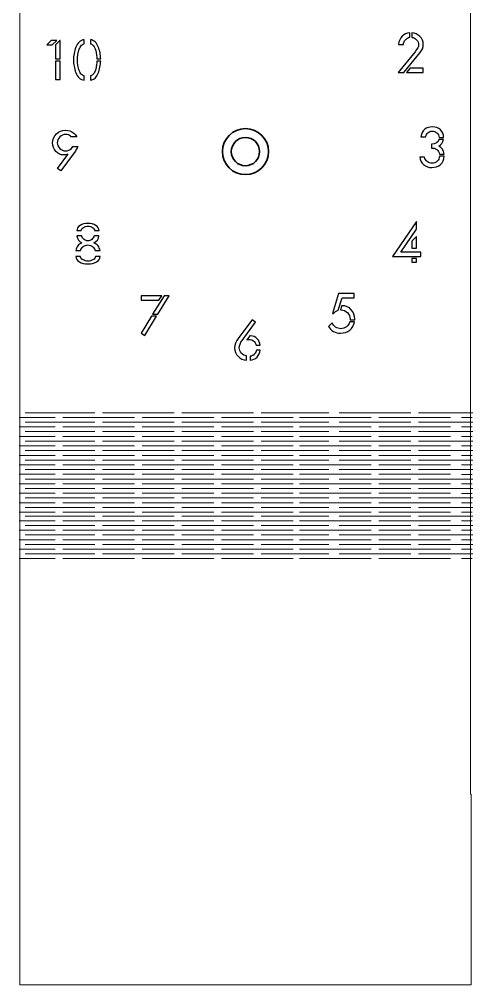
# Model space of a CAD drawing. Header units: millimetres. Extents: x 577 to 718, y -254 to 342.
# Drawn here: x 577.1 to 717.5, y -254.3 to 45 of the extents above; entities that cross this region are included whole.
import ezdxf

# ---------------------------------------------------------------- set-up
doc = ezdxf.new("R2010")
doc.units = ezdxf.units.MM
doc.layers.add('Layer 1', color=18, linetype='Continuous', true_color=0x000000)

msp = doc.modelspace()

# ---------------------------------------------------------------- linework, layer by layer
at = {"layer": 'Layer 1', "color": 250, "lineweight": 20, "true_color": 0x333333}
msp.add_open_spline([(716.9118, 325.1941), (716.9118, 325.1941), (705.6607, 325.1941), (705.6607, 325.1941), (705.6607, 325.1941), (705.6607, 329.1941), (705.6607, 329.1941), (705.6607, 329.1941), (685.1376, 329.1941), (685.1376, 329.1941), (685.1376, 329.1941), (685.1376, 325.1941), (685.1376, 325.1941), (685.1376, 325.1941), (657.2224, 325.1941), (657.2224, 325.1941), (657.2224, 325.1941), (657.2224, 329.1941), (657.2224, 329.1941), (657.2224, 329.1941), (636.6992, 329.1941), (636.6992, 329.1941), (636.6992, 329.1941), (636.6992, 325.1941), (636.6992, 325.1941), (636.6992, 325.1941), (608.784, 325.1941), (608.784, 325.1941), (608.784, 325.1941), (608.784, 329.1941), (608.784, 329.1941), (608.784, 329.1941), (588.2608, 329.1941), (588.2608, 329.1941), (588.2608, 329.1941), (588.2608, 325.1941), (588.2608, 325.1941), (588.2608, 325.1941), (577.2387, 325.1941), (577.2387, 325.1941), (577.2387, 325.1941), (577.2387, -195.1974), (577.2387, -195.1974), (577.2387, -195.1974), (577.2387, -208.593), (577.2387, -208.593), (577.2387, -208.593), (577.2387, -227.2425), (577.2387, -227.2425), (577.2387, -227.2425), (577.2387, -234.8019), (577.2387, -234.8019), (577.2387, -234.8019), (577.2387, -242.3766), (577.2387, -242.3766), (577.2387, -242.3766), (577.2387, -254.2796), (577.2387, -254.2796), (577.2387, -254.2796), (717.037, -254.2796), (717.037, -254.2796), (717.037, -254.2796), (717.037, -242.3766), (717.037, -242.3766), (717.037, -242.3766), (717.037, -234.8019), (717.037, -234.8019), (717.037, -234.8019), (717.037, -195.1974), (717.037, -195.1974), (717.037, -195.1974), (716.9118, -195.1974), (716.9118, -195.1974), (716.9118, -195.1974), (716.9118, 325.1941), (716.9118, 325.1941)], degree=3, knots=[0, 0, 0, 0, 0.03846154, 0.03846154, 0.03846154, 0.07692308, 0.07692308, 0.07692308, 0.11538462, 0.11538462, 0.11538462, 0.15384615, 0.15384615, 0.15384615, 0.19230769, 0.19230769, 0.19230769, 0.23076923, 0.23076923, 0.23076923, 0.26923077, 0.26923077, 0.26923077, 0.30769231, 0.30769231, 0.30769231, 0.34615385, 0.34615385, 0.34615385, 0.38461538, 0.38461538, 0.38461538, 0.42307692, 0.42307692, 0.42307692, 0.46153846, 0.46153846, 0.46153846, 0.5, 0.5, 0.5, 0.53846154, 0.53846154, 0.53846154, 0.57692308, 0.57692308, 0.57692308, 0.61538462, 0.61538462, 0.61538462, 0.65384615, 0.65384615, 0.65384615, 0.69230769, 0.69230769, 0.69230769, 0.73076923, 0.73076923, 0.73076923, 0.76923077, 0.76923077, 0.76923077, 0.80769231, 0.80769231, 0.80769231, 0.84615385, 0.84615385, 0.84615385, 0.88461538, 0.88461538, 0.88461538, 0.92307692, 0.92307692, 0.92307692, 1, 1, 1, 1], dxfattribs=at)
at = {"layer": 'Layer 1', "color": 250, "true_color": 0x333333}
for points, knots in [([(702.2191, 37.2278), (702.2191, 36.3093), (701.9201, 35.4818), (701.3221, 34.745), (701.3221, 34.745), (696.2284, 28.5142), (696.2284, 28.5142), (696.2284, 28.5142), (694.4185, 28.5142), (694.4185, 28.5142), (694.4185, 28.5142), (699.7043, 35.0014), (699.7043, 35.0014), (700.4196, 35.8768), (700.7775, 36.5976), (700.7775, 37.1637), (700.7775, 37.7296), (700.5773, 38.2315), (700.1769, 38.6694), (699.7764, 39.1071), (699.2931, 39.3634), (698.7272, 39.4383), (698.7272, 39.4383), (698.7272, 40.8318), (698.7272, 40.8318), (699.6988, 40.757), (700.5238, 40.3806), (701.202, 39.7025), (701.88, 39.0243), (702.2191, 38.1993), (702.2191, 37.2278)], [0, 0, 0, 0, 0.09090909, 0.09090909, 0.09090909, 0.18181818, 0.18181818, 0.18181818, 0.27272727, 0.27272727, 0.27272727, 0.36363636, 0.36363636, 0.36363636, 0.45454545, 0.45454545, 0.45454545, 0.54545455, 0.54545455, 0.54545455, 0.63636364, 0.63636364, 0.63636364, 0.72727273, 0.72727273, 0.72727273, 0.81818182, 0.81818182, 0.81818182, 1, 1, 1, 1]), ([(698.0866, 39.4543), (697.5419, 39.3794), (697.0827, 39.1339), (696.709, 38.7175), (696.3351, 38.301), (696.1269, 37.8149), (696.0843, 37.2598), (696.0843, 37.2598), (694.5787, 37.2598), (694.5787, 37.2598), (694.696, 38.2955), (695.0617, 39.1339), (695.6758, 39.7746), (696.2898, 40.4154), (697.0935, 40.7678), (698.0866, 40.8318), (698.0866, 40.8318), (698.0866, 39.4543), (698.0866, 39.4543)], [0, 0, 0, 0, 0.14285714, 0.14285714, 0.14285714, 0.28571429, 0.28571429, 0.28571429, 0.42857143, 0.42857143, 0.42857143, 0.57142857, 0.57142857, 0.57142857, 0.71428571, 0.71428571, 0.71428571, 1, 1, 1, 1]), ([(588.7285, 38.4653), (588.7285, 38.4653), (587.2869, 37.0877), (587.2869, 37.0877), (587.2869, 37.0877), (585.5409, 37.0877), (585.5409, 37.0877), (585.5409, 37.0877), (586.9826, 38.4653), (586.9826, 38.4653), (586.9826, 38.4653), (588.7285, 38.4653), (588.7285, 38.4653)], [0, 0, 0, 0, 0.2, 0.2, 0.2, 0.4, 0.4, 0.4, 0.6, 0.6, 0.6, 1, 1, 1, 1]), ([(589.6896, 32.7469), (589.6896, 32.7469), (588.2479, 32.7469), (588.2479, 32.7469), (588.2479, 32.7469), (588.2479, 37.0877), (588.2479, 37.0877), (588.2479, 37.0877), (589.6575, 38.4653), (589.6575, 38.4653), (589.6575, 38.4653), (589.6896, 38.4653), (589.6896, 38.4653), (589.6896, 38.4653), (589.6896, 32.7469), (589.6896, 32.7469)], [0, 0, 0, 0, 0.16666667, 0.16666667, 0.16666667, 0.33333333, 0.33333333, 0.33333333, 0.5, 0.5, 0.5, 0.66666667, 0.66666667, 0.66666667, 1, 1, 1, 1]), ([(597.1499, 26.1476), (596.5711, 26.2117), (596.0602, 26.4599), (595.6172, 26.8924), (595.1741, 27.3249), (594.8305, 27.8615), (594.5864, 28.5022), (594.3422, 29.1429), (594.1591, 29.7969), (594.037, 30.4644), (593.915, 31.1316), (593.8539, 31.7858), (593.8539, 32.4265), (593.8539, 33.0778), (593.9127, 33.7372), (594.0302, 34.4048), (594.1477, 35.072), (594.3287, 35.7234), (594.5729, 36.3589), (594.817, 36.9941), (595.1628, 37.5282), (595.6104, 37.9607), (596.0581, 38.3931), (596.5711, 38.6415), (597.1499, 38.7055), (597.1499, 38.7055), (597.1499, 37.408), (597.1499, 37.408), (596.7701, 37.3332), (596.4378, 37.109), (596.153, 36.7353), (595.8681, 36.3614), (595.6511, 35.9129), (595.5019, 35.3898), (595.3527, 34.8665), (595.2443, 34.3567), (595.1764, 33.8602), (595.1086, 33.3636), (595.0747, 32.8911), (595.0747, 32.4425), (595.0747, 31.9941), (595.1086, 31.5241), (595.1764, 31.033), (595.2443, 30.5418), (595.3527, 30.0344), (595.5019, 29.5113), (595.6511, 28.988), (595.8681, 28.5422), (596.153, 28.1738), (596.4378, 27.8054), (596.7701, 27.5836), (597.1499, 27.5091), (597.1499, 27.5091), (597.1499, 26.1476), (597.1499, 26.1476)], [0, 0, 0, 0, 0.05263158, 0.05263158, 0.05263158, 0.10526316, 0.10526316, 0.10526316, 0.15789474, 0.15789474, 0.15789474, 0.21052632, 0.21052632, 0.21052632, 0.26315789, 0.26315789, 0.26315789, 0.31578947, 0.31578947, 0.31578947, 0.36842105, 0.36842105, 0.36842105, 0.42105263, 0.42105263, 0.42105263, 0.47368421, 0.47368421, 0.47368421, 0.52631579, 0.52631579, 0.52631579, 0.57894737, 0.57894737, 0.57894737, 0.63157895, 0.63157895, 0.63157895, 0.68421053, 0.68421053, 0.68421053, 0.73684211, 0.73684211, 0.73684211, 0.78947368, 0.78947368, 0.78947368, 0.84210526, 0.84210526, 0.84210526, 0.89473684, 0.89473684, 0.89473684, 1, 1, 1, 1]), ([(602.2793, 32.7469), (602.2793, 32.7469), (601.1161, 32.7469), (601.1161, 32.7469), (601.0987, 33.2059), (601.0535, 33.6704), (600.9804, 34.1404), (600.9071, 34.6102), (600.7994, 35.088), (600.6572, 35.5741), (600.5151, 36.0598), (600.3125, 36.471), (600.0499, 36.8074), (599.7869, 37.1438), (599.4832, 37.344), (599.1387, 37.408), (599.1387, 37.408), (599.1387, 38.7055), (599.1387, 38.7055), (599.6641, 38.6519), (600.1339, 38.4251), (600.5475, 38.0247), (600.961, 37.6243), (601.2861, 37.1223), (601.5232, 36.5191), (601.7601, 35.9157), (601.941, 35.2962), (602.066, 34.661), (602.1908, 34.0256), (602.2619, 33.3876), (602.2793, 32.7469)], [0, 0, 0, 0, 0.09090909, 0.09090909, 0.09090909, 0.18181818, 0.18181818, 0.18181818, 0.27272727, 0.27272727, 0.27272727, 0.36363636, 0.36363636, 0.36363636, 0.45454545, 0.45454545, 0.45454545, 0.54545455, 0.54545455, 0.54545455, 0.63636364, 0.63636364, 0.63636364, 0.72727273, 0.72727273, 0.72727273, 0.81818182, 0.81818182, 0.81818182, 1, 1, 1, 1]), ([(589.6896, 26.3879), (589.6896, 26.3879), (588.2479, 26.3879), (588.2479, 26.3879), (588.2479, 26.3879), (588.2479, 32.1062), (588.2479, 32.1062), (588.2479, 32.1062), (589.6896, 32.1062), (589.6896, 32.1062), (589.6896, 32.1062), (589.6896, 26.3879), (589.6896, 26.3879)], [0, 0, 0, 0, 0.2, 0.2, 0.2, 0.4, 0.4, 0.4, 0.6, 0.6, 0.6, 1, 1, 1, 1]), ([(602.2793, 32.1062), (602.2619, 31.4654), (602.1888, 30.8273), (602.0595, 30.1921), (601.9303, 29.5567), (601.7472, 28.9371), (601.5103, 28.334), (601.2732, 27.7306), (600.9501, 27.2287), (600.541, 26.8283), (600.1316, 26.4279), (599.6641, 26.2012), (599.1387, 26.1476), (599.1387, 26.1476), (599.1387, 27.5091), (599.1387, 27.5091), (599.4747, 27.5732), (599.774, 27.7706), (600.0369, 28.1018), (600.2996, 28.4326), (600.5022, 28.8358), (600.6443, 29.3111), (600.7865, 29.7861), (600.8964, 30.2561), (600.9739, 30.7206), (601.0515, 31.1852), (601.0987, 31.6469), (601.1161, 32.1062), (601.1161, 32.1062), (602.2793, 32.1062), (602.2793, 32.1062)], [0, 0, 0, 0, 0.09090909, 0.09090909, 0.09090909, 0.18181818, 0.18181818, 0.18181818, 0.27272727, 0.27272727, 0.27272727, 0.36363636, 0.36363636, 0.36363636, 0.45454545, 0.45454545, 0.45454545, 0.54545455, 0.54545455, 0.54545455, 0.63636364, 0.63636364, 0.63636364, 0.72727273, 0.72727273, 0.72727273, 0.81818182, 0.81818182, 0.81818182, 1, 1, 1, 1]), ([(702.2191, 28.5142), (702.2191, 28.5142), (697.0453, 28.5142), (697.0453, 28.5142), (697.0453, 28.5142), (698.1666, 29.8917), (698.1666, 29.8917), (698.1666, 29.8917), (702.2191, 29.8917), (702.2191, 29.8917), (702.2191, 29.8917), (702.2191, 28.5142), (702.2191, 28.5142)], [0, 0, 0, 0, 0.2, 0.2, 0.2, 0.4, 0.4, 0.4, 0.6, 0.6, 0.6, 1, 1, 1, 1]), ([(593.6098, 5.5559), (593.4993, 5.3612), (593.3708, 5.1732), (593.2032, 5), (592.7226, 4.5034), (592.1139, 4.2551), (591.377, 4.2551), (590.7256, 4.2551), (590.1357, 4.5034), (589.6071, 5), (589.0785, 5.4965), (588.8143, 6.0916), (588.8143, 6.7859), (588.8143, 7.4692), (589.0757, 8.0618), (589.5991, 8.5639), (590.1222, 9.0657), (590.7469, 9.3167), (591.4733, 9.3167), (592.0178, 9.3167), (592.5143, 9.1297), (592.9627, 8.7561), (593.0302, 8.6999), (593.0876, 8.6382), (593.1482, 8.5784), (593.1482, 8.5784), (594.9059, 8.5784), (594.9059, 8.5784), (594.6687, 8.9981), (594.3513, 9.3799), (593.9399, 9.7171), (593.171, 10.3471), (592.3114, 10.6622), (591.361, 10.6622), (590.261, 10.6622), (589.3214, 10.275), (588.5419, 9.5009), (587.7623, 8.7265), (587.3727, 7.7895), (587.3727, 6.6897), (587.3727, 5.7072), (587.7115, 4.8422), (588.3898, 4.0949), (589.0678, 3.3473), (589.8979, 2.9737), (590.8805, 2.9737), (591.361, 2.9737), (591.7507, 3.0483), (592.0498, 3.1979), (592.0498, 3.1979), (592.0819, 3.1659), (592.0819, 3.1659), (592.0819, 3.1659), (588.8623, -1.1748), (588.8623, -1.1748), (588.8623, -1.1748), (589.9515, -1.9276), (589.9515, -1.9276), (589.9515, -1.9276), (594.0681, 3.6144), (594.0681, 3.6144), (594.5815, 4.3051), (594.9406, 4.9537), (595.153, 5.5617), (595.1336, 5.561), (595.1152, 5.5559), (595.0956, 5.5559), (595.0956, 5.5559), (593.6098, 5.5559), (593.6098, 5.5559)], [0, 0, 0, 0, 0.04166667, 0.04166667, 0.04166667, 0.08333333, 0.08333333, 0.08333333, 0.125, 0.125, 0.125, 0.16666667, 0.16666667, 0.16666667, 0.20833333, 0.20833333, 0.20833333, 0.25, 0.25, 0.25, 0.29166667, 0.29166667, 0.29166667, 0.33333333, 0.33333333, 0.33333333, 0.375, 0.375, 0.375, 0.41666667, 0.41666667, 0.41666667, 0.45833333, 0.45833333, 0.45833333, 0.5, 0.5, 0.5, 0.54166667, 0.54166667, 0.54166667, 0.58333333, 0.58333333, 0.58333333, 0.625, 0.625, 0.625, 0.66666667, 0.66666667, 0.66666667, 0.70833333, 0.70833333, 0.70833333, 0.75, 0.75, 0.75, 0.79166667, 0.79166667, 0.79166667, 0.83333333, 0.83333333, 0.83333333, 0.875, 0.875, 0.875, 0.91666667, 0.91666667, 0.91666667, 1, 1, 1, 1]), ([(708.5586, 8.4033), (708.5586, 8.4033), (707.117, 8.4033), (707.117, 8.4033), (707.0955, 8.9799), (706.8872, 9.4497), (706.4923, 9.8128), (706.0971, 10.1757), (705.6058, 10.3574), (705.0186, 10.3574), (704.474, 10.3574), (704.0255, 10.1998), (703.6732, 9.885), (703.3207, 9.5698), (703.1018, 9.1506), (703.0165, 8.6275), (703.0165, 8.6275), (701.5268, 8.6275), (701.5268, 8.6275), (701.6655, 9.6206), (702.0419, 10.376), (702.6561, 10.894), (703.27, 11.4119), (704.0736, 11.6709), (705.0667, 11.6709), (706.0598, 11.6709), (706.89, 11.3745), (707.5574, 10.7819), (708.2247, 10.1892), (708.5586, 9.4016), (708.5586, 8.4193), (708.5586, 8.4193), (708.5586, 8.4033), (708.5586, 8.4033)], [0, 0, 0, 0, 0.08333333, 0.08333333, 0.08333333, 0.16666667, 0.16666667, 0.16666667, 0.25, 0.25, 0.25, 0.33333333, 0.33333333, 0.33333333, 0.41666667, 0.41666667, 0.41666667, 0.5, 0.5, 0.5, 0.58333333, 0.58333333, 0.58333333, 0.66666667, 0.66666667, 0.66666667, 0.75, 0.75, 0.75, 0.83333333, 0.83333333, 0.83333333, 1, 1, 1, 1]), ([(708.7027, 3.2135), (708.7027, 3.2135), (707.2612, 3.2135), (707.2612, 3.2135), (707.165, 3.8435), (706.89, 4.3293), (706.4363, 4.6712), (705.9822, 5.0129), (705.4191, 5.1569), (704.7464, 5.1037), (704.7464, 5.1037), (704.7464, 6.353), (704.7464, 6.353), (706.0811, 6.353), (706.8552, 6.8228), (707.069, 7.7626), (707.069, 7.7626), (708.4945, 7.7626), (708.4945, 7.7626), (708.3449, 6.8548), (707.8538, 6.166), (707.0209, 5.6963), (708.0032, 5.2371), (708.5639, 4.4093), (708.7027, 3.2135)], [0, 0, 0, 0, 0.11111111, 0.11111111, 0.11111111, 0.22222222, 0.22222222, 0.22222222, 0.33333333, 0.33333333, 0.33333333, 0.44444444, 0.44444444, 0.44444444, 0.55555556, 0.55555556, 0.55555556, 0.66666667, 0.66666667, 0.66666667, 0.77777778, 0.77777778, 0.77777778, 1, 1, 1, 1]), ([(708.7348, 2.5729), (708.7027, 1.5049), (708.3235, 0.656), (707.5976, 0.0261), (706.8712, -0.6041), (705.9637, -0.9189), (704.8745, -0.9189), (703.8919, -0.9189), (703.043, -0.6201), (702.3277, -0.022), (701.6122, 0.5759), (701.233, 1.3555), (701.1904, 2.3165), (701.1904, 2.3165), (702.6481, 2.3165), (702.6481, 2.3165), (702.7227, 1.7399), (702.9817, 1.2754), (703.4249, 0.923), (703.8679, 0.5706), (704.3884, 0.3944), (704.9866, 0.3944), (705.6165, 0.3944), (706.1451, 0.6027), (706.5724, 1.0192), (706.9994, 1.4356), (707.2344, 1.9535), (707.2772, 2.5729), (707.2772, 2.5729), (708.7348, 2.5729), (708.7348, 2.5729)], [0, 0, 0, 0, 0.09090909, 0.09090909, 0.09090909, 0.18181818, 0.18181818, 0.18181818, 0.27272727, 0.27272727, 0.27272727, 0.36363636, 0.36363636, 0.36363636, 0.45454545, 0.45454545, 0.45454545, 0.54545455, 0.54545455, 0.54545455, 0.63636364, 0.63636364, 0.63636364, 0.72727273, 0.72727273, 0.72727273, 0.81818182, 0.81818182, 0.81818182, 1, 1, 1, 1]), ([(701.483, -28.5183), (701.483, -28.5183), (692.7053, -28.5183), (692.7053, -28.5183), (692.7053, -28.5183), (700.1055, -17.6904), (700.1055, -17.6904), (700.1055, -17.6904), (700.1055, -20.061), (700.1055, -20.061), (700.1055, -20.061), (695.2361, -27.2049), (695.2361, -27.2049), (695.2361, -27.2049), (701.483, -27.2049), (701.483, -27.2049), (701.483, -27.2049), (701.483, -28.5183), (701.483, -28.5183)], [0, 0, 0, 0, 0.14285714, 0.14285714, 0.14285714, 0.28571429, 0.28571429, 0.28571429, 0.42857143, 0.42857143, 0.42857143, 0.57142857, 0.57142857, 0.57142857, 0.71428571, 0.71428571, 0.71428571, 1, 1, 1, 1]), ([(601.7826, -20.4756), (601.7826, -20.4756), (600.3731, -20.4756), (600.3731, -20.4756), (600.3515, -20.1014), (600.1381, -19.7806), (599.7323, -19.5127), (599.3264, -19.2449), (598.8566, -19.111), (598.3228, -19.111), (597.7886, -19.111), (597.3189, -19.2449), (596.9132, -19.5127), (596.5073, -19.7806), (596.2938, -20.1014), (596.2725, -20.4756), (596.2725, -20.4756), (594.8629, -20.4756), (594.8629, -20.4756), (594.8842, -19.8227), (595.2258, -19.2853), (595.888, -18.8634), (596.5501, -18.4416), (597.3617, -18.2306), (598.3228, -18.2306), (599.2838, -18.2306), (600.0952, -18.4416), (600.7575, -18.8634), (601.4194, -19.2853), (601.7611, -19.8227), (601.7826, -20.4756)], [0, 0, 0, 0, 0.09090909, 0.09090909, 0.09090909, 0.18181818, 0.18181818, 0.18181818, 0.27272727, 0.27272727, 0.27272727, 0.36363636, 0.36363636, 0.36363636, 0.45454545, 0.45454545, 0.45454545, 0.54545455, 0.54545455, 0.54545455, 0.63636364, 0.63636364, 0.63636364, 0.72727273, 0.72727273, 0.72727273, 0.81818182, 0.81818182, 0.81818182, 1, 1, 1, 1]), ([(602.0709, -26.6879), (602.0709, -26.6879), (600.5973, -26.6879), (600.5973, -26.6879), (600.4796, -26.1754), (600.2049, -25.7536), (599.7724, -25.4225), (599.3399, -25.0916), (598.8566, -24.926), (598.3228, -24.926), (597.7886, -24.926), (597.3057, -25.0916), (596.8731, -25.4225), (596.4407, -25.7536), (596.1656, -26.1754), (596.0482, -26.6879), (596.0482, -26.6879), (594.5747, -26.6879), (594.5747, -26.6879), (594.66, -26.1221), (594.8629, -25.6282), (595.1833, -25.2063), (595.5036, -24.7846), (595.9254, -24.483), (596.4487, -24.3013), (595.573, -23.8103), (595.0604, -23.0894), (594.911, -22.1389), (594.911, -22.1389), (596.3686, -22.1389), (596.3686, -22.1389), (596.518, -22.5448), (596.7823, -22.8972), (597.1615, -23.1961), (597.5404, -23.4951), (597.9276, -23.6446), (598.3228, -23.6446), (598.7177, -23.6446), (599.1049, -23.4951), (599.484, -23.1961), (599.863, -22.8972), (600.122, -22.5448), (600.2609, -22.1389), (600.2609, -22.1389), (601.7346, -22.1389), (601.7346, -22.1389), (601.5849, -23.0894), (601.0723, -23.8103), (600.1969, -24.3013), (600.72, -24.483), (601.1419, -24.7846), (601.4622, -25.2063), (601.7826, -25.6282), (601.9853, -26.1221), (602.0709, -26.6879)], [0, 0, 0, 0, 0.05263158, 0.05263158, 0.05263158, 0.10526316, 0.10526316, 0.10526316, 0.15789474, 0.15789474, 0.15789474, 0.21052632, 0.21052632, 0.21052632, 0.26315789, 0.26315789, 0.26315789, 0.31578947, 0.31578947, 0.31578947, 0.36842105, 0.36842105, 0.36842105, 0.42105263, 0.42105263, 0.42105263, 0.47368421, 0.47368421, 0.47368421, 0.52631579, 0.52631579, 0.52631579, 0.57894737, 0.57894737, 0.57894737, 0.63157895, 0.63157895, 0.63157895, 0.68421053, 0.68421053, 0.68421053, 0.73684211, 0.73684211, 0.73684211, 0.78947368, 0.78947368, 0.78947368, 0.84210526, 0.84210526, 0.84210526, 0.89473684, 0.89473684, 0.89473684, 1, 1, 1, 1]), ([(700.1055, -25.9449), (700.1055, -25.9449), (698.6639, -25.9449), (698.6639, -25.9449), (698.6639, -25.9449), (698.6639, -23.7394), (698.6639, -23.7394), (698.6639, -23.7394), (700.1055, -22.2982), (700.1055, -22.2982), (700.1055, -22.2982), (700.1055, -25.9449), (700.1055, -25.9449)], [0, 0, 0, 0, 0.2, 0.2, 0.2, 0.4, 0.4, 0.4, 0.6, 0.6, 0.6, 1, 1, 1, 1]), ([(602.103, -28.5094), (602.0709, -29.2091), (601.6918, -29.7693), (600.9657, -30.1897), (600.2394, -30.6103), (599.3585, -30.8205), (598.3228, -30.8205), (597.2869, -30.8205), (596.4059, -30.6103), (595.6798, -30.1897), (594.9536, -29.7693), (594.5747, -29.2091), (594.5425, -28.5094), (594.5425, -28.5094), (595.9842, -28.5094), (595.9842, -28.5094), (596.0267, -28.8911), (596.283, -29.2234), (596.7531, -29.506), (597.2228, -29.7887), (597.7461, -29.93), (598.3228, -29.93), (598.8994, -29.93), (599.4225, -29.7887), (599.8925, -29.506), (600.3623, -29.2234), (600.6185, -28.8911), (600.6613, -28.5094), (600.6613, -28.5094), (602.103, -28.5094), (602.103, -28.5094)], [0, 0, 0, 0, 0.09090909, 0.09090909, 0.09090909, 0.18181818, 0.18181818, 0.18181818, 0.27272727, 0.27272727, 0.27272727, 0.36363636, 0.36363636, 0.36363636, 0.45454545, 0.45454545, 0.45454545, 0.54545455, 0.54545455, 0.54545455, 0.63636364, 0.63636364, 0.63636364, 0.72727273, 0.72727273, 0.72727273, 0.81818182, 0.81818182, 0.81818182, 1, 1, 1, 1]), ([(700.1055, -30.2803), (700.1055, -30.2803), (698.6639, -30.2803), (698.6639, -30.2803), (698.6639, -30.2803), (698.6639, -29.159), (698.6639, -29.159), (698.6639, -29.159), (700.1055, -29.159), (700.1055, -29.159), (700.1055, -29.159), (700.1055, -30.2803), (700.1055, -30.2803)], [0, 0, 0, 0, 0.2, 0.2, 0.2, 0.4, 0.4, 0.4, 0.6, 0.6, 0.6, 1, 1, 1, 1]), ([(621.1772, -40.65), (621.1772, -40.65), (620.3283, -42.0276), (620.3283, -42.0276), (620.3283, -42.0276), (614.7862, -42.0276), (614.7862, -42.0276), (614.7862, -42.0276), (614.7862, -40.65), (614.7862, -40.65), (614.7862, -40.65), (621.1772, -40.65), (621.1772, -40.65)], [0, 0, 0, 0, 0.2, 0.2, 0.2, 0.4, 0.4, 0.4, 0.6, 0.6, 0.6, 1, 1, 1, 1]), ([(623.4838, -40.65), (623.4838, -40.65), (619.9919, -46.3684), (619.9919, -46.3684), (619.9919, -46.3684), (618.3742, -46.3684), (618.3742, -46.3684), (618.3742, -46.3684), (621.9141, -40.65), (621.9141, -40.65), (621.9141, -40.65), (623.4838, -40.65), (623.4838, -40.65)], [0, 0, 0, 0, 0.2, 0.2, 0.2, 0.4, 0.4, 0.4, 0.6, 0.6, 0.6, 1, 1, 1, 1]), ([(680.8511, -41.3229), (680.8511, -41.3229), (677.0549, -41.3229), (677.0549, -41.3229), (677.0549, -41.3229), (675.8856, -45.1832), (675.8856, -45.1832), (675.2982, -45.3648), (674.8177, -45.6852), (674.4441, -46.1442), (674.4441, -46.1442), (674.1557, -46.1442), (674.1557, -46.1442), (674.1557, -46.1442), (676.0138, -39.9453), (676.0138, -39.9453), (676.0138, -39.9453), (680.8511, -39.9453), (680.8511, -39.9453), (680.8511, -39.9453), (680.8511, -41.3229), (680.8511, -41.3229)], [0, 0, 0, 0, 0.125, 0.125, 0.125, 0.25, 0.25, 0.25, 0.375, 0.375, 0.375, 0.5, 0.5, 0.5, 0.625, 0.625, 0.625, 0.75, 0.75, 0.75, 1, 1, 1, 1]), ([(681.0274, -48.1464), (681.0274, -48.1464), (679.5857, -48.1464), (679.5857, -48.1464), (679.5857, -48.1464), (679.5857, -47.9382), (679.5857, -47.9382), (679.5857, -47.1589), (679.2999, -46.4861), (678.7288, -45.9199), (678.1574, -45.354), (677.4819, -45.071), (676.7025, -45.071), (676.7025, -45.071), (676.5904, -45.071), (676.5904, -45.071), (676.6009, -45.0497), (676.6117, -45.0177), (676.6225, -44.9748), (676.6329, -44.9323), (676.657, -44.8523), (676.6945, -44.7346), (676.7319, -44.6173), (676.7639, -44.5079), (676.7907, -44.4063), (676.8172, -44.3049), (676.8467, -44.2035), (676.8787, -44.1019), (676.9107, -44.0005), (676.9321, -43.9177), (676.9428, -43.8537), (676.9428, -43.8537), (676.9749, -43.7735), (676.9749, -43.7735), (676.9749, -43.7735), (677.1511, -43.7576), (677.1511, -43.7576), (678.2828, -43.7576), (679.2119, -44.174), (679.9381, -45.007), (680.6642, -45.8399), (681.0274, -46.833), (681.0274, -47.9862), (681.0274, -47.9862), (681.0274, -48.1464), (681.0274, -48.1464)], [0, 0, 0, 0, 0.0625, 0.0625, 0.0625, 0.125, 0.125, 0.125, 0.1875, 0.1875, 0.1875, 0.25, 0.25, 0.25, 0.3125, 0.3125, 0.3125, 0.375, 0.375, 0.375, 0.4375, 0.4375, 0.4375, 0.5, 0.5, 0.5, 0.5625, 0.5625, 0.5625, 0.625, 0.625, 0.625, 0.6875, 0.6875, 0.6875, 0.75, 0.75, 0.75, 0.8125, 0.8125, 0.8125, 0.875, 0.875, 0.875, 1, 1, 1, 1]), ([(619.6075, -47.0091), (619.6075, -47.0091), (615.9555, -52.9837), (615.9555, -52.9837), (615.9555, -52.9837), (614.7862, -52.263), (614.7862, -52.263), (614.7862, -52.263), (617.9898, -47.0091), (617.9898, -47.0091), (617.9898, -47.0091), (619.6075, -47.0091), (619.6075, -47.0091)], [0, 0, 0, 0, 0.2, 0.2, 0.2, 0.4, 0.4, 0.4, 0.6, 0.6, 0.6, 1, 1, 1, 1]), ([(650.2874, -48.8422), (650.2874, -48.8422), (646.0908, -54.5285), (646.0908, -54.5285), (645.8238, -54.8809), (645.6103, -55.2761), (645.4501, -55.7139), (645.2899, -56.1518), (645.2099, -56.5147), (645.2099, -56.803), (645.2099, -57.4332), (645.4286, -57.991), (645.8665, -58.4769), (646.3043, -58.9629), (646.8329, -59.2485), (647.4523, -59.3338), (647.4523, -59.3338), (647.4523, -60.6793), (647.4523, -60.6793), (646.4592, -60.5937), (645.5968, -60.1802), (644.8655, -59.438), (644.1339, -58.6959), (643.7682, -57.8281), (643.7682, -56.835), (643.7682, -55.8847), (644.206, -54.8224), (645.0817, -53.6475), (645.0817, -53.6475), (649.1982, -48.1054), (649.1982, -48.1054), (649.1982, -48.1054), (650.2874, -48.8422), (650.2874, -48.8422)], [0, 0, 0, 0, 0.08333333, 0.08333333, 0.08333333, 0.16666667, 0.16666667, 0.16666667, 0.25, 0.25, 0.25, 0.33333333, 0.33333333, 0.33333333, 0.41666667, 0.41666667, 0.41666667, 0.5, 0.5, 0.5, 0.58333333, 0.58333333, 0.58333333, 0.66666667, 0.66666667, 0.66666667, 0.75, 0.75, 0.75, 0.83333333, 0.83333333, 0.83333333, 1, 1, 1, 1]), ([(680.9472, -48.7871), (680.7763, -49.8337), (680.2825, -50.6772), (679.4656, -51.3179), (678.6487, -51.9586), (677.6796, -52.2789), (676.5584, -52.2789), (675.8, -52.2789), (675.082, -52.0893), (674.404, -51.7103), (673.7257, -51.3314), (673.2159, -50.8161), (672.8743, -50.1646), (672.8743, -50.1646), (673.9955, -49.1075), (673.9955, -49.1075), (674.177, -49.6095), (674.5321, -50.034), (675.0607, -50.3809), (675.5894, -50.728), (676.1259, -50.9014), (676.6705, -50.9014), (677.3217, -50.9014), (677.9039, -50.704), (678.4164, -50.3088), (678.929, -49.9139), (679.2759, -49.4065), (679.4576, -48.7871), (679.4576, -48.7871), (680.9472, -48.7871), (680.9472, -48.7871)], [0, 0, 0, 0, 0.09090909, 0.09090909, 0.09090909, 0.18181818, 0.18181818, 0.18181818, 0.27272727, 0.27272727, 0.27272727, 0.36363636, 0.36363636, 0.36363636, 0.45454545, 0.45454545, 0.45454545, 0.54545455, 0.54545455, 0.54545455, 0.63636364, 0.63636364, 0.63636364, 0.72727273, 0.72727273, 0.72727273, 0.81818182, 0.81818182, 0.81818182, 1, 1, 1, 1]), ([(651.682, -56.0279), (651.682, -56.0279), (650.4361, -56.0279), (650.4361, -56.0279), (650.3629, -55.5053), (650.112, -55.0704), (649.6831, -54.7233), (649.2539, -54.3763), (648.7794, -54.2028), (648.2592, -54.2028), (648.0402, -54.2028), (647.8027, -54.2457), (647.5473, -54.3313), (647.5473, -54.3313), (648.5057, -53.136), (648.5057, -53.136), (648.5512, -53.1276), (648.6152, -53.1231), (648.6974, -53.1231), (649.5096, -53.1231), (650.201, -53.4146), (650.7715, -53.9971), (651.3419, -54.5799), (651.6454, -55.2567), (651.682, -56.0279)], [0, 0, 0, 0, 0.11111111, 0.11111111, 0.11111111, 0.22222222, 0.22222222, 0.22222222, 0.33333333, 0.33333333, 0.33333333, 0.44444444, 0.44444444, 0.44444444, 0.55555556, 0.55555556, 0.55555556, 0.66666667, 0.66666667, 0.66666667, 0.77777778, 0.77777778, 0.77777778, 1, 1, 1, 1]), ([(651.7451, -57.5047), (651.6537, -58.363), (651.3139, -59.0897), (650.7253, -59.6845), (650.1368, -60.2795), (649.4363, -60.6109), (648.6243, -60.6793), (648.6243, -60.6793), (648.6243, -59.4504), (648.6243, -59.4504), (649.0986, -59.3823), (649.5184, -59.1652), (649.8835, -58.7994), (650.2484, -58.4336), (650.4629, -58.0021), (650.5268, -57.5047), (650.5268, -57.5047), (651.7451, -57.5047), (651.7451, -57.5047)], [0, 0, 0, 0, 0.14285714, 0.14285714, 0.14285714, 0.28571429, 0.28571429, 0.28571429, 0.42857143, 0.42857143, 0.42857143, 0.57142857, 0.57142857, 0.57142857, 0.71428571, 0.71428571, 0.71428571, 1, 1, 1, 1])]:
    msp.add_open_spline(points, degree=3, knots=knots, dxfattribs=at)
at = {"layer": 'Layer 1', "lineweight": 35}
for points in [[(654.2724, 4.015), (654.2724, 0.0747), (651.0781, -3.1194), (647.1379, -3.1194), (643.1976, -3.1194), (640.0034, 0.0747), (640.0034, 4.015), (640.0034, 7.9552), (643.1976, 11.1495), (647.1379, 11.1495), (651.0781, 11.1495), (654.2724, 7.9552), (654.2724, 4.015)], [(651.5269, 4.015), (651.5269, 1.591), (649.5618, -0.3739), (647.1379, -0.3739), (644.7139, -0.3739), (642.7489, 1.591), (642.7489, 4.015), (642.7489, 6.439), (644.7139, 8.404), (647.1379, 8.404), (649.5618, 8.404), (651.5269, 6.439), (651.5269, 4.015)]]:
    msp.add_open_spline(points, degree=3, knots=[0, 0, 0, 0, 0.2, 0.2, 0.2, 0.4, 0.4, 0.4, 0.6, 0.6, 0.6, 1, 1, 1, 1], dxfattribs=at)
at = {"layer": 'Layer 1', "color": 13, "lineweight": 20, "true_color": 0xcc6666}
for points in [[(578.859, -76.926), (578.859, -76.926), (600.4443, -76.926), (600.4443, -76.926)], [(625.0282, -76.926), (625.0282, -76.926), (602.842, -76.926), (602.842, -76.926)], [(627.4258, -76.926), (627.4258, -76.926), (649.612, -76.926), (649.612, -76.926)], [(672.994, -76.926), (672.994, -76.926), (652.0097, -76.926), (652.0097, -76.926)], [(676.2268, -76.926), (676.2268, -76.926), (698.413, -76.926), (698.413, -76.926)], [(717.5499, -76.926), (717.5499, -76.926), (700.8106, -76.926), (700.8106, -76.926)], [(577.0623, -78.3963), (577.0623, -78.3963), (588.1523, -78.3963), (588.1523, -78.3963)], [(578.859, -79.8667), (578.859, -79.8667), (600.4443, -79.8667), (600.4443, -79.8667)], [(625.0282, -79.8667), (625.0282, -79.8667), (602.842, -79.8667), (602.842, -79.8667)], [(627.4258, -79.8667), (627.4258, -79.8667), (649.612, -79.8667), (649.612, -79.8667)], [(672.994, -79.8667), (672.994, -79.8667), (652.0097, -79.8667), (652.0097, -79.8667)], [(676.2268, -79.8667), (676.2268, -79.8667), (698.413, -79.8667), (698.413, -79.8667)], [(717.5499, -79.8667), (717.5499, -79.8667), (700.8106, -79.8667), (700.8106, -79.8667)], [(577.0623, -81.337), (577.0623, -81.337), (588.1523, -81.337), (588.1523, -81.337)], [(578.859, -82.8073), (578.859, -82.8073), (600.4443, -82.8073), (600.4443, -82.8073)], [(625.0282, -82.8073), (625.0282, -82.8073), (602.842, -82.8073), (602.842, -82.8073)], [(627.4258, -82.8073), (627.4258, -82.8073), (649.612, -82.8073), (649.612, -82.8073)], [(672.994, -82.8073), (672.994, -82.8073), (652.0097, -82.8073), (652.0097, -82.8073)], [(676.2268, -82.8073), (676.2268, -82.8073), (698.413, -82.8073), (698.413, -82.8073)], [(717.5499, -82.8073), (717.5499, -82.8073), (700.8106, -82.8073), (700.8106, -82.8073)], [(577.0623, -84.2777), (577.0623, -84.2777), (588.1523, -84.2777), (588.1523, -84.2777)], [(578.859, -85.748), (578.859, -85.748), (600.4443, -85.748), (600.4443, -85.748)], [(625.0282, -85.748), (625.0282, -85.748), (602.842, -85.748), (602.842, -85.748)], [(627.4258, -85.748), (627.4258, -85.748), (649.612, -85.748), (649.612, -85.748)], [(672.994, -85.748), (672.994, -85.748), (652.0097, -85.748), (652.0097, -85.748)], [(676.2268, -85.748), (676.2268, -85.748), (698.413, -85.748), (698.413, -85.748)], [(717.5499, -85.748), (717.5499, -85.748), (700.8106, -85.748), (700.8106, -85.748)], [(577.0623, -87.2184), (577.0623, -87.2184), (588.1523, -87.2184), (588.1523, -87.2184)], [(578.859, -88.6887), (578.859, -88.6887), (600.4443, -88.6887), (600.4443, -88.6887)], [(625.0282, -88.6887), (625.0282, -88.6887), (602.842, -88.6887), (602.842, -88.6887)], [(627.4258, -88.6887), (627.4258, -88.6887), (649.612, -88.6887), (649.612, -88.6887)], [(672.994, -88.6887), (672.994, -88.6887), (652.0097, -88.6887), (652.0097, -88.6887)], [(676.2268, -88.6887), (676.2268, -88.6887), (698.413, -88.6887), (698.413, -88.6887)], [(717.5499, -88.6887), (717.5499, -88.6887), (700.8106, -88.6887), (700.8106, -88.6887)], [(577.0623, -90.1591), (577.0623, -90.1591), (588.1523, -90.1591), (588.1523, -90.1591)], [(578.859, -91.6294), (578.859, -91.6294), (600.4443, -91.6294), (600.4443, -91.6294)], [(625.0282, -91.6294), (625.0282, -91.6294), (602.842, -91.6294), (602.842, -91.6294)], [(627.4258, -91.6294), (627.4258, -91.6294), (649.612, -91.6294), (649.612, -91.6294)], [(672.994, -91.6294), (672.994, -91.6294), (652.0097, -91.6294), (652.0097, -91.6294)], [(676.2268, -91.6294), (676.2268, -91.6294), (698.413, -91.6294), (698.413, -91.6294)], [(717.5499, -91.6294), (717.5499, -91.6294), (700.8106, -91.6294), (700.8106, -91.6294)], [(577.0623, -93.0997), (577.0623, -93.0997), (588.1523, -93.0997), (588.1523, -93.0997)], [(578.859, -94.5701), (578.859, -94.5701), (600.4443, -94.5701), (600.4443, -94.5701)], [(625.0282, -94.5701), (625.0282, -94.5701), (602.842, -94.5701), (602.842, -94.5701)], [(627.4258, -94.5701), (627.4258, -94.5701), (649.612, -94.5701), (649.612, -94.5701)], [(672.994, -94.5701), (672.994, -94.5701), (652.0097, -94.5701), (652.0097, -94.5701)], [(676.2268, -94.5701), (676.2268, -94.5701), (698.413, -94.5701), (698.413, -94.5701)], [(717.5499, -94.5701), (717.5499, -94.5701), (700.8106, -94.5701), (700.8106, -94.5701)], [(577.0623, -96.0405), (577.0623, -96.0405), (588.1523, -96.0405), (588.1523, -96.0405)], [(578.859, -97.5184), (578.859, -97.5184), (600.4443, -97.5184), (600.4443, -97.5184)], [(625.0282, -97.5184), (625.0282, -97.5184), (602.842, -97.5184), (602.842, -97.5184)], [(627.4258, -97.5184), (627.4258, -97.5184), (649.612, -97.5184), (649.612, -97.5184)], [(672.994, -97.5184), (672.994, -97.5184), (652.0097, -97.5184), (652.0097, -97.5184)], [(676.2268, -97.5184), (676.2268, -97.5184), (698.413, -97.5184), (698.413, -97.5184)], [(717.5499, -97.5184), (717.5499, -97.5184), (700.8106, -97.5184), (700.8106, -97.5184)], [(577.0623, -98.9888), (577.0623, -98.9888), (588.1523, -98.9888), (588.1523, -98.9888)], [(578.859, -100.4591), (578.859, -100.4591), (600.4443, -100.4591), (600.4443, -100.4591)], [(625.0282, -100.4591), (625.0282, -100.4591), (602.842, -100.4591), (602.842, -100.4591)], [(627.4258, -100.4591), (627.4258, -100.4591), (649.612, -100.4591), (649.612, -100.4591)], [(672.994, -100.4591), (672.994, -100.4591), (652.0097, -100.4591), (652.0097, -100.4591)], [(676.2268, -100.4591), (676.2268, -100.4591), (698.413, -100.4591), (698.413, -100.4591)], [(717.5499, -100.4591), (717.5499, -100.4591), (700.8106, -100.4591), (700.8106, -100.4591)], [(577.0623, -101.9295), (577.0623, -101.9295), (588.1523, -101.9295), (588.1523, -101.9295)], [(578.859, -103.3745), (578.859, -103.3745), (600.4443, -103.3745), (600.4443, -103.3745)], [(625.0282, -103.3745), (625.0282, -103.3745), (602.842, -103.3745), (602.842, -103.3745)], [(627.4258, -103.3745), (627.4258, -103.3745), (649.612, -103.3745), (649.612, -103.3745)], [(672.994, -103.3745), (672.994, -103.3745), (652.0097, -103.3745), (652.0097, -103.3745)], [(676.2268, -103.3745), (676.2268, -103.3745), (698.413, -103.3745), (698.413, -103.3745)], [(717.5499, -103.3745), (717.5499, -103.3745), (700.8106, -103.3745), (700.8106, -103.3745)], [(577.0623, -104.8448), (577.0623, -104.8448), (588.1524, -104.8448), (588.1524, -104.8448)], [(578.859, -106.3152), (578.859, -106.3152), (600.4443, -106.3152), (600.4443, -106.3152)], [(625.0282, -106.3152), (625.0282, -106.3152), (602.842, -106.3152), (602.842, -106.3152)], [(627.4258, -106.3152), (627.4258, -106.3152), (649.612, -106.3152), (649.612, -106.3152)], [(672.994, -106.3152), (672.994, -106.3152), (652.0097, -106.3152), (652.0097, -106.3152)], [(676.2268, -106.3152), (676.2268, -106.3152), (698.413, -106.3152), (698.413, -106.3152)], [(717.5499, -106.3152), (717.5499, -106.3152), (700.8106, -106.3152), (700.8106, -106.3152)], [(577.0623, -107.7856), (577.0623, -107.7856), (588.1524, -107.7856), (588.1524, -107.7856)], [(577.0623, -110.4345), (577.0623, -110.4345), (588.1523, -110.4345), (588.1523, -110.4345)], [(578.859, -108.9642), (578.859, -108.9642), (600.4443, -108.9642), (600.4443, -108.9642)], [(625.0282, -108.9642), (625.0282, -108.9642), (602.842, -108.9642), (602.842, -108.9642)], [(627.4258, -108.9642), (627.4258, -108.9642), (649.612, -108.9642), (649.612, -108.9642)], [(672.994, -108.9642), (672.994, -108.9642), (652.0097, -108.9642), (652.0097, -108.9642)], [(676.2268, -108.9642), (676.2268, -108.9642), (698.413, -108.9642), (698.413, -108.9642)], [(717.5499, -108.9642), (717.5499, -108.9642), (700.8106, -108.9642), (700.8106, -108.9642)], [(577.0623, -113.3828), (577.0623, -113.3828), (588.1523, -113.3828), (588.1523, -113.3828)], [(578.859, -111.9125), (578.859, -111.9125), (600.4443, -111.9125), (600.4443, -111.9125)], [(625.0282, -111.9125), (625.0282, -111.9125), (602.842, -111.9125), (602.842, -111.9125)], [(627.4258, -111.9125), (627.4258, -111.9125), (649.612, -111.9125), (649.612, -111.9125)], [(672.994, -111.9125), (672.994, -111.9125), (652.0097, -111.9125), (652.0097, -111.9125)], [(676.2268, -111.9125), (676.2268, -111.9125), (698.413, -111.9125), (698.413, -111.9125)], [(717.5499, -111.9125), (717.5499, -111.9125), (700.8106, -111.9125), (700.8106, -111.9125)], [(577.0623, -116.3236), (577.0623, -116.3236), (588.1523, -116.3236), (588.1523, -116.3236)], [(578.859, -114.8532), (578.859, -114.8532), (600.4443, -114.8532), (600.4443, -114.8532)], [(625.0282, -114.8532), (625.0282, -114.8532), (602.842, -114.8532), (602.842, -114.8532)], [(627.4258, -114.8532), (627.4258, -114.8532), (649.612, -114.8532), (649.612, -114.8532)], [(672.994, -114.8532), (672.994, -114.8532), (652.0097, -114.8532), (652.0097, -114.8532)], [(676.2268, -114.8532), (676.2268, -114.8532), (698.413, -114.8532), (698.413, -114.8532)], [(717.5499, -114.8532), (717.5499, -114.8532), (700.8106, -114.8532), (700.8106, -114.8532)], [(577.0623, -119.2389), (577.0623, -119.2389), (588.1524, -119.2389), (588.1524, -119.2389)], [(578.859, -117.7686), (578.859, -117.7686), (600.4443, -117.7686), (600.4443, -117.7686)], [(625.0282, -117.7686), (625.0282, -117.7686), (602.842, -117.7686), (602.842, -117.7686)], [(627.4258, -117.7686), (627.4258, -117.7686), (649.612, -117.7686), (649.612, -117.7686)], [(672.994, -117.7686), (672.994, -117.7686), (652.0097, -117.7686), (652.0097, -117.7686)], [(676.2268, -117.7686), (676.2268, -117.7686), (698.413, -117.7686), (698.413, -117.7686)], [(717.5499, -117.7686), (717.5499, -117.7686), (700.8106, -117.7686), (700.8106, -117.7686)], [(577.0623, -122.1796), (577.0623, -122.1796), (588.1524, -122.1796), (588.1524, -122.1796)], [(578.859, -120.7093), (578.859, -120.7093), (600.4443, -120.7093), (600.4443, -120.7093)], [(625.0282, -120.7093), (625.0282, -120.7093), (602.842, -120.7093), (602.842, -120.7093)], [(627.4258, -120.7093), (627.4258, -120.7093), (649.612, -120.7093), (649.612, -120.7093)], [(672.994, -120.7093), (672.994, -120.7093), (652.0097, -120.7093), (652.0097, -120.7093)], [(676.2268, -120.7093), (676.2268, -120.7093), (698.413, -120.7093), (698.413, -120.7093)], [(717.5499, -120.7093), (717.5499, -120.7093), (700.8106, -120.7093), (700.8106, -120.7093)]]:
    msp.add_open_spline(points, degree=3, dxfattribs=at)
for points in [[(612.7362, -78.3963), (612.7362, -78.3963), (601.6462, -78.3963), (601.6462, -78.3963), (601.6462, -78.3963), (590.55, -78.3963), (590.55, -78.3963)], [(637.3201, -78.3963), (637.3201, -78.3963), (626.224, -78.3963), (626.224, -78.3963), (626.224, -78.3963), (615.1339, -78.3963), (615.1339, -78.3963)], [(639.7178, -78.3963), (639.7178, -78.3963), (650.8079, -78.3963), (650.8079, -78.3963), (650.8079, -78.3963), (661.904, -78.3963), (661.904, -78.3963)], [(686.121, -78.3963), (686.121, -78.3963), (675.0249, -78.3963), (675.0249, -78.3963), (675.0249, -78.3963), (663.9348, -78.3963), (663.9348, -78.3963)], [(688.5187, -78.3963), (688.5187, -78.3963), (699.6088, -78.3963), (699.6088, -78.3963), (699.6088, -78.3963), (710.7049, -78.3963), (710.7049, -78.3963)], [(714.1137, -78.4051), (714.1137, -78.4051), (715.7661, -78.4051), (715.7661, -78.4051), (715.7661, -78.4051), (717.4193, -78.4051), (717.4193, -78.4051)], [(612.7362, -81.337), (612.7362, -81.337), (601.6462, -81.337), (601.6462, -81.337), (601.6462, -81.337), (590.55, -81.337), (590.55, -81.337)], [(637.3201, -81.337), (637.3201, -81.337), (626.224, -81.337), (626.224, -81.337), (626.224, -81.337), (615.1339, -81.337), (615.1339, -81.337)], [(639.7178, -81.337), (639.7178, -81.337), (650.8079, -81.337), (650.8079, -81.337), (650.8079, -81.337), (661.904, -81.337), (661.904, -81.337)], [(686.121, -81.337), (686.121, -81.337), (675.0249, -81.337), (675.0249, -81.337), (675.0249, -81.337), (663.9348, -81.337), (663.9348, -81.337)], [(688.5187, -81.337), (688.5187, -81.337), (699.6088, -81.337), (699.6088, -81.337), (699.6088, -81.337), (710.7049, -81.337), (710.7049, -81.337)], [(714.1137, -81.3458), (714.1137, -81.3458), (715.7661, -81.3458), (715.7661, -81.3458), (715.7661, -81.3458), (717.4193, -81.3458), (717.4193, -81.3458)], [(612.7362, -84.2777), (612.7362, -84.2777), (601.6462, -84.2777), (601.6462, -84.2777), (601.6462, -84.2777), (590.55, -84.2777), (590.55, -84.2777)], [(637.3201, -84.2777), (637.3201, -84.2777), (626.224, -84.2777), (626.224, -84.2777), (626.224, -84.2777), (615.1339, -84.2777), (615.1339, -84.2777)], [(639.7178, -84.2777), (639.7178, -84.2777), (650.8079, -84.2777), (650.8079, -84.2777), (650.8079, -84.2777), (661.904, -84.2777), (661.904, -84.2777)], [(686.121, -84.2777), (686.121, -84.2777), (675.0249, -84.2777), (675.0249, -84.2777), (675.0249, -84.2777), (663.9348, -84.2777), (663.9348, -84.2777)], [(688.5187, -84.2777), (688.5187, -84.2777), (699.6088, -84.2777), (699.6088, -84.2777), (699.6088, -84.2777), (710.7049, -84.2777), (710.7049, -84.2777)], [(714.1137, -84.2865), (714.1137, -84.2865), (715.7661, -84.2865), (715.7661, -84.2865), (715.7661, -84.2865), (717.4193, -84.2865), (717.4193, -84.2865)], [(612.7362, -87.2184), (612.7362, -87.2184), (601.6462, -87.2184), (601.6462, -87.2184), (601.6462, -87.2184), (590.55, -87.2184), (590.55, -87.2184)], [(637.3201, -87.2184), (637.3201, -87.2184), (626.224, -87.2184), (626.224, -87.2184), (626.224, -87.2184), (615.1339, -87.2184), (615.1339, -87.2184)], [(639.7178, -87.2184), (639.7178, -87.2184), (650.8079, -87.2184), (650.8079, -87.2184), (650.8079, -87.2184), (661.904, -87.2184), (661.904, -87.2184)], [(686.121, -87.2184), (686.121, -87.2184), (675.0249, -87.2184), (675.0249, -87.2184), (675.0249, -87.2184), (663.9348, -87.2184), (663.9348, -87.2184)], [(688.5187, -87.2184), (688.5187, -87.2184), (699.6088, -87.2184), (699.6088, -87.2184), (699.6088, -87.2184), (710.7049, -87.2184), (710.7049, -87.2184)], [(714.1137, -87.2272), (714.1137, -87.2272), (715.7661, -87.2272), (715.7661, -87.2272), (715.7661, -87.2272), (717.4193, -87.2272), (717.4193, -87.2272)], [(612.7362, -90.1591), (612.7362, -90.1591), (601.6462, -90.1591), (601.6462, -90.1591), (601.6462, -90.1591), (590.55, -90.1591), (590.55, -90.1591)], [(637.3201, -90.1591), (637.3201, -90.1591), (626.224, -90.1591), (626.224, -90.1591), (626.224, -90.1591), (615.1339, -90.1591), (615.1339, -90.1591)], [(639.7178, -90.1591), (639.7178, -90.1591), (650.8079, -90.1591), (650.8079, -90.1591), (650.8079, -90.1591), (661.904, -90.1591), (661.904, -90.1591)], [(686.121, -90.1591), (686.121, -90.1591), (675.0249, -90.1591), (675.0249, -90.1591), (675.0249, -90.1591), (663.9348, -90.1591), (663.9348, -90.1591)], [(688.5187, -90.1591), (688.5187, -90.1591), (699.6088, -90.1591), (699.6088, -90.1591), (699.6088, -90.1591), (710.7049, -90.1591), (710.7049, -90.1591)], [(714.1137, -90.1679), (714.1137, -90.1679), (715.7661, -90.1679), (715.7661, -90.1679), (715.7661, -90.1679), (717.4193, -90.1679), (717.4193, -90.1679)], [(612.7362, -93.0997), (612.7362, -93.0997), (601.6462, -93.0997), (601.6462, -93.0997), (601.6462, -93.0997), (590.55, -93.0997), (590.55, -93.0997)], [(637.3201, -93.0997), (637.3201, -93.0997), (626.224, -93.0997), (626.224, -93.0997), (626.224, -93.0997), (615.1339, -93.0997), (615.1339, -93.0997)], [(639.7178, -93.0997), (639.7178, -93.0997), (650.8079, -93.0997), (650.8079, -93.0997), (650.8079, -93.0997), (661.904, -93.0997), (661.904, -93.0997)], [(686.121, -93.0997), (686.121, -93.0997), (675.0249, -93.0997), (675.0249, -93.0997), (675.0249, -93.0997), (663.9348, -93.0997), (663.9348, -93.0997)], [(688.5187, -93.0997), (688.5187, -93.0997), (699.6088, -93.0997), (699.6088, -93.0997), (699.6088, -93.0997), (710.7049, -93.0997), (710.7049, -93.0997)], [(714.1137, -93.1086), (714.1137, -93.1086), (715.7661, -93.1086), (715.7661, -93.1086), (715.7661, -93.1086), (717.4193, -93.1086), (717.4193, -93.1086)], [(612.7362, -96.0405), (612.7362, -96.0405), (601.6462, -96.0405), (601.6462, -96.0405), (601.6462, -96.0405), (590.55, -96.0405), (590.55, -96.0405)], [(637.3201, -96.0405), (637.3201, -96.0405), (626.224, -96.0405), (626.224, -96.0405), (626.224, -96.0405), (615.1339, -96.0405), (615.1339, -96.0405)], [(639.7178, -96.0405), (639.7178, -96.0405), (650.8079, -96.0405), (650.8079, -96.0405), (650.8079, -96.0405), (661.904, -96.0405), (661.904, -96.0405)], [(686.121, -96.0405), (686.121, -96.0405), (675.0249, -96.0405), (675.0249, -96.0405), (675.0249, -96.0405), (663.9348, -96.0405), (663.9348, -96.0405)], [(688.5187, -96.0405), (688.5187, -96.0405), (699.6088, -96.0405), (699.6088, -96.0405), (699.6088, -96.0405), (710.7049, -96.0405), (710.7049, -96.0405)], [(714.1137, -96.0493), (714.1137, -96.0493), (715.7661, -96.0493), (715.7661, -96.0493), (715.7661, -96.0493), (717.4193, -96.0493), (717.4193, -96.0493)], [(612.7362, -98.9888), (612.7362, -98.9888), (601.6462, -98.9888), (601.6462, -98.9888), (601.6462, -98.9888), (590.55, -98.9888), (590.55, -98.9888)], [(637.3201, -98.9888), (637.3201, -98.9888), (626.224, -98.9888), (626.224, -98.9888), (626.224, -98.9888), (615.1339, -98.9888), (615.1339, -98.9888)], [(639.7178, -98.9888), (639.7178, -98.9888), (650.8079, -98.9888), (650.8079, -98.9888), (650.8079, -98.9888), (661.904, -98.9888), (661.904, -98.9888)], [(686.121, -98.9888), (686.121, -98.9888), (675.0249, -98.9888), (675.0249, -98.9888), (675.0249, -98.9888), (663.9348, -98.9888), (663.9348, -98.9888)], [(688.5187, -98.9888), (688.5187, -98.9888), (699.6088, -98.9888), (699.6088, -98.9888), (699.6088, -98.9888), (710.7049, -98.9888), (710.7049, -98.9888)], [(714.1137, -98.9976), (714.1137, -98.9976), (715.7661, -98.9976), (715.7661, -98.9976), (715.7661, -98.9976), (717.4193, -98.9976), (717.4193, -98.9976)], [(612.7362, -101.9295), (612.7362, -101.9295), (601.6462, -101.9295), (601.6462, -101.9295), (601.6462, -101.9295), (590.55, -101.9295), (590.55, -101.9295)], [(637.3201, -101.9295), (637.3201, -101.9295), (626.224, -101.9295), (626.224, -101.9295), (626.224, -101.9295), (615.1339, -101.9295), (615.1339, -101.9295)], [(639.7178, -101.9295), (639.7178, -101.9295), (650.8079, -101.9295), (650.8079, -101.9295), (650.8079, -101.9295), (661.904, -101.9295), (661.904, -101.9295)], [(686.121, -101.9295), (686.121, -101.9295), (675.0249, -101.9295), (675.0249, -101.9295), (675.0249, -101.9295), (663.9348, -101.9295), (663.9348, -101.9295)], [(688.5187, -101.9295), (688.5187, -101.9295), (699.6088, -101.9295), (699.6088, -101.9295), (699.6088, -101.9295), (710.7049, -101.9295), (710.7049, -101.9295)], [(714.1137, -101.9383), (714.1137, -101.9383), (715.7661, -101.9383), (715.7661, -101.9383), (715.7661, -101.9383), (717.4193, -101.9383), (717.4193, -101.9383)], [(612.7362, -104.8448), (612.7362, -104.8448), (601.6462, -104.8448), (601.6462, -104.8448), (601.6462, -104.8448), (590.55, -104.8448), (590.55, -104.8448)], [(637.3201, -104.8448), (637.3201, -104.8448), (626.224, -104.8448), (626.224, -104.8448), (626.224, -104.8448), (615.1339, -104.8448), (615.1339, -104.8448)], [(639.7178, -104.8448), (639.7178, -104.8448), (650.8079, -104.8448), (650.8079, -104.8448), (650.8079, -104.8448), (661.904, -104.8448), (661.904, -104.8448)], [(686.121, -104.8448), (686.121, -104.8448), (675.0249, -104.8448), (675.0249, -104.8448), (675.0249, -104.8448), (663.9349, -104.8448), (663.9349, -104.8448)], [(688.5187, -104.8448), (688.5187, -104.8448), (699.6088, -104.8448), (699.6088, -104.8448), (699.6088, -104.8448), (710.7049, -104.8448), (710.7049, -104.8448)], [(714.1137, -104.8537), (714.1137, -104.8537), (715.7661, -104.8537), (715.7661, -104.8537), (715.7661, -104.8537), (717.4193, -104.8537), (717.4193, -104.8537)], [(612.7362, -107.7856), (612.7362, -107.7856), (601.6462, -107.7856), (601.6462, -107.7856), (601.6462, -107.7856), (590.55, -107.7856), (590.55, -107.7856)], [(612.7362, -110.4345), (612.7362, -110.4345), (601.6462, -110.4345), (601.6462, -110.4345), (601.6462, -110.4345), (590.55, -110.4345), (590.55, -110.4345)], [(637.3201, -107.7856), (637.3201, -107.7856), (626.224, -107.7856), (626.224, -107.7856), (626.224, -107.7856), (615.1339, -107.7856), (615.1339, -107.7856)], [(637.3201, -110.4345), (637.3201, -110.4345), (626.224, -110.4345), (626.224, -110.4345), (626.224, -110.4345), (615.1339, -110.4345), (615.1339, -110.4345)], [(639.7178, -107.7856), (639.7178, -107.7856), (650.8079, -107.7856), (650.8079, -107.7856), (650.8079, -107.7856), (661.904, -107.7856), (661.904, -107.7856)], [(639.7178, -110.4345), (639.7178, -110.4345), (650.8079, -110.4345), (650.8079, -110.4345), (650.8079, -110.4345), (661.904, -110.4345), (661.904, -110.4345)], [(686.121, -110.4345), (686.121, -110.4345), (675.0249, -110.4345), (675.0249, -110.4345), (675.0249, -110.4345), (663.9348, -110.4345), (663.9348, -110.4345)], [(686.121, -107.7856), (686.121, -107.7856), (675.0249, -107.7856), (675.0249, -107.7856), (675.0249, -107.7856), (663.9349, -107.7856), (663.9349, -107.7856)], [(688.5187, -107.7856), (688.5187, -107.7856), (699.6088, -107.7856), (699.6088, -107.7856), (699.6088, -107.7856), (710.7049, -107.7856), (710.7049, -107.7856)], [(688.5187, -110.4345), (688.5187, -110.4345), (699.6088, -110.4345), (699.6088, -110.4345), (699.6088, -110.4345), (710.7049, -110.4345), (710.7049, -110.4345)], [(714.1137, -107.7944), (714.1137, -107.7944), (715.7661, -107.7944), (715.7661, -107.7944), (715.7661, -107.7944), (717.4193, -107.7944), (717.4193, -107.7944)], [(714.1137, -110.4433), (714.1137, -110.4433), (715.7661, -110.4433), (715.7661, -110.4433), (715.7661, -110.4433), (717.4193, -110.4433), (717.4193, -110.4433)], [(612.7362, -113.3828), (612.7362, -113.3828), (601.6462, -113.3828), (601.6462, -113.3828), (601.6462, -113.3828), (590.55, -113.3828), (590.55, -113.3828)], [(637.3201, -113.3828), (637.3201, -113.3828), (626.224, -113.3828), (626.224, -113.3828), (626.224, -113.3828), (615.1339, -113.3828), (615.1339, -113.3828)], [(639.7178, -113.3828), (639.7178, -113.3828), (650.8079, -113.3828), (650.8079, -113.3828), (650.8079, -113.3828), (661.904, -113.3828), (661.904, -113.3828)], [(686.121, -113.3828), (686.121, -113.3828), (675.0249, -113.3828), (675.0249, -113.3828), (675.0249, -113.3828), (663.9348, -113.3828), (663.9348, -113.3828)], [(688.5187, -113.3828), (688.5187, -113.3828), (699.6088, -113.3828), (699.6088, -113.3828), (699.6088, -113.3828), (710.7049, -113.3828), (710.7049, -113.3828)], [(714.1137, -113.3917), (714.1137, -113.3917), (715.7661, -113.3917), (715.7661, -113.3917), (715.7661, -113.3917), (717.4193, -113.3917), (717.4193, -113.3917)], [(612.7362, -116.3236), (612.7362, -116.3236), (601.6462, -116.3236), (601.6462, -116.3236), (601.6462, -116.3236), (590.55, -116.3236), (590.55, -116.3236)], [(637.3201, -116.3236), (637.3201, -116.3236), (626.224, -116.3236), (626.224, -116.3236), (626.224, -116.3236), (615.1339, -116.3236), (615.1339, -116.3236)], [(639.7178, -116.3236), (639.7178, -116.3236), (650.8079, -116.3236), (650.8079, -116.3236), (650.8079, -116.3236), (661.904, -116.3236), (661.904, -116.3236)], [(686.121, -116.3236), (686.121, -116.3236), (675.0249, -116.3236), (675.0249, -116.3236), (675.0249, -116.3236), (663.9348, -116.3236), (663.9348, -116.3236)], [(688.5187, -116.3236), (688.5187, -116.3236), (699.6088, -116.3236), (699.6088, -116.3236), (699.6088, -116.3236), (710.7049, -116.3236), (710.7049, -116.3236)], [(714.1137, -116.3324), (714.1137, -116.3324), (715.7661, -116.3324), (715.7661, -116.3324), (715.7661, -116.3324), (717.4193, -116.3324), (717.4193, -116.3324)], [(612.7362, -119.2389), (612.7362, -119.2389), (601.6462, -119.2389), (601.6462, -119.2389), (601.6462, -119.2389), (590.55, -119.2389), (590.55, -119.2389)], [(637.3201, -119.2389), (637.3201, -119.2389), (626.224, -119.2389), (626.224, -119.2389), (626.224, -119.2389), (615.1339, -119.2389), (615.1339, -119.2389)], [(639.7178, -119.2389), (639.7178, -119.2389), (650.8079, -119.2389), (650.8079, -119.2389), (650.8079, -119.2389), (661.904, -119.2389), (661.904, -119.2389)], [(686.121, -119.2389), (686.121, -119.2389), (675.0249, -119.2389), (675.0249, -119.2389), (675.0249, -119.2389), (663.9349, -119.2389), (663.9349, -119.2389)], [(688.5187, -119.2389), (688.5187, -119.2389), (699.6088, -119.2389), (699.6088, -119.2389), (699.6088, -119.2389), (710.7049, -119.2389), (710.7049, -119.2389)], [(714.1137, -119.2477), (714.1137, -119.2477), (715.7661, -119.2477), (715.7661, -119.2477), (715.7661, -119.2477), (717.4193, -119.2477), (717.4193, -119.2477)], [(612.7362, -122.1796), (612.7362, -122.1796), (601.6462, -122.1796), (601.6462, -122.1796), (601.6462, -122.1796), (590.55, -122.1796), (590.55, -122.1796)], [(637.3201, -122.1796), (637.3201, -122.1796), (626.224, -122.1796), (626.224, -122.1796), (626.224, -122.1796), (615.1339, -122.1796), (615.1339, -122.1796)], [(639.7178, -122.1796), (639.7178, -122.1796), (650.8079, -122.1796), (650.8079, -122.1796), (650.8079, -122.1796), (661.904, -122.1796), (661.904, -122.1796)], [(686.121, -122.1796), (686.121, -122.1796), (675.0249, -122.1796), (675.0249, -122.1796), (675.0249, -122.1796), (663.9349, -122.1796), (663.9349, -122.1796)], [(688.5187, -122.1796), (688.5187, -122.1796), (699.6088, -122.1796), (699.6088, -122.1796), (699.6088, -122.1796), (710.7049, -122.1796), (710.7049, -122.1796)], [(714.1137, -122.1884), (714.1137, -122.1884), (715.7661, -122.1884), (715.7661, -122.1884), (715.7661, -122.1884), (717.4193, -122.1884), (717.4193, -122.1884)]]:
    msp.add_open_spline(points, degree=3, knots=[0, 0, 0, 0, 0.33333333, 0.33333333, 0.33333333, 1, 1, 1, 1], dxfattribs=at)

doc.saveas('drawing.dxf')
